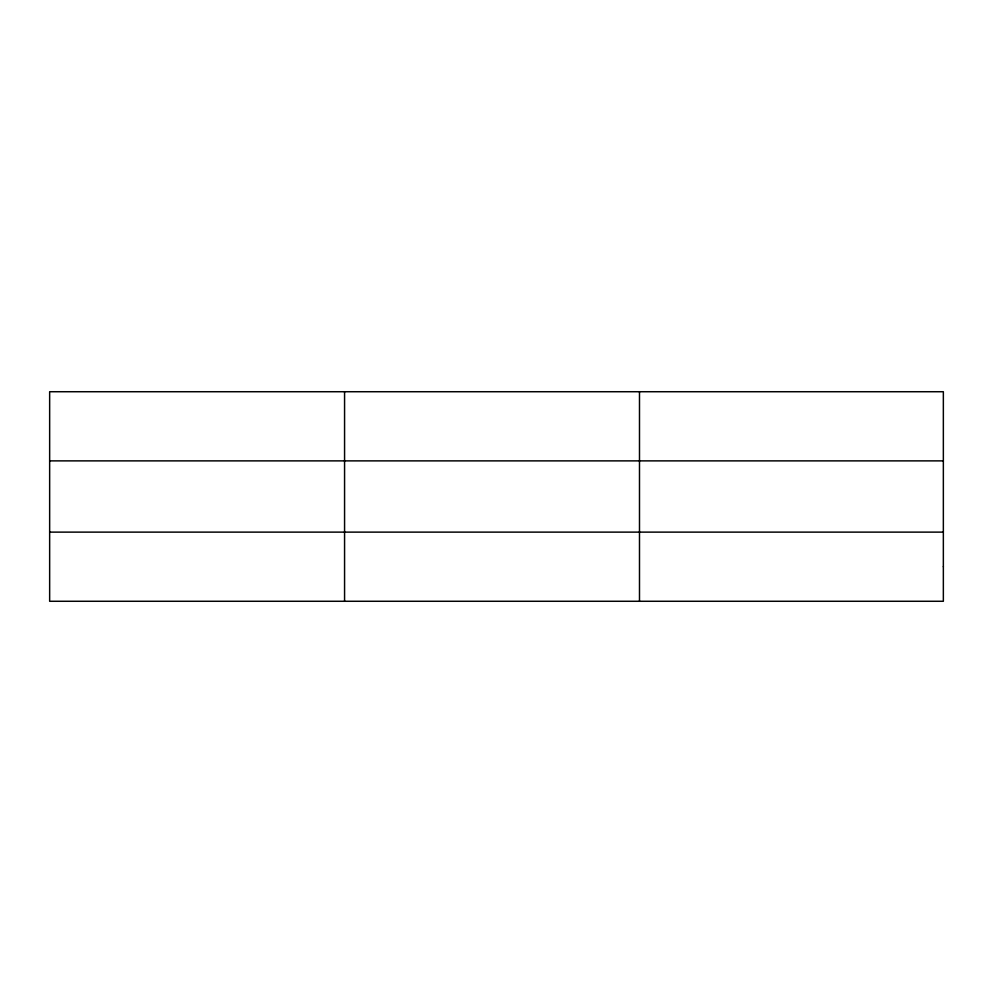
<?xml version="1.0" encoding="UTF-8"?>
<svg xmlns="http://www.w3.org/2000/svg" width="993" height="993" viewBox="0 0 993 993"><rect width="100%" height="100%" fill="white"/><g stroke="black" fill="none" stroke-linecap="round" stroke-linejoin="round"><path stroke-width="1.49" d="M344.571 601.274L344.571 391.726M639.492 601.274L639.492 391.726M49.65 460.876L943.35 460.876M49.65 532.124L943.35 532.124M943.35 566.693L943.35 601.274L49.65 601.274L49.65 391.726L943.35 391.726L943.35 566.693"/></g></svg>
